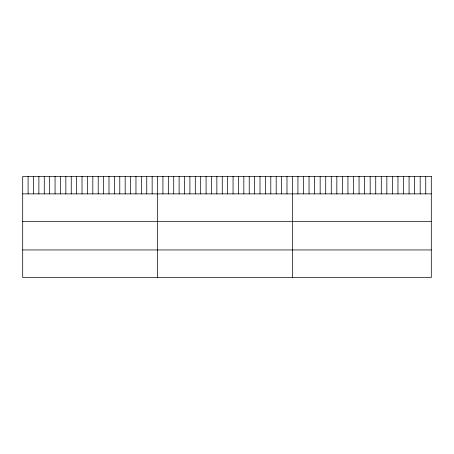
<?xml version="1.0" encoding="UTF-8"?>
<svg xmlns="http://www.w3.org/2000/svg" width="454" height="454" viewBox="0 0 454 454"><rect width="100%" height="100%" fill="white"/><g stroke="black" fill="none" stroke-linecap="round" stroke-linejoin="round"><path stroke-width="0.68" d="M22.7 193.875L431.3 193.875M22.7 221.49L431.3 221.49M22.7 249.944L431.3 249.944M425.744 176.441L425.744 193.875M420.188 176.441L420.188 193.875M414.627 176.441L414.627 193.875M409.071 176.441L409.071 193.875M403.515 176.441L403.515 193.875M397.959 176.441L397.959 193.875M392.404 176.441L392.404 193.875M386.842 176.441L386.842 193.875M381.286 176.441L381.286 193.875M375.73 176.441L375.73 193.875M370.175 176.441L370.175 193.875M364.619 176.441L364.619 193.875M359.057 176.441L359.057 193.875M353.501 176.441L353.501 193.875M347.946 176.441L347.946 193.875M342.39 176.441L342.39 193.875M336.834 176.441L336.834 193.875M331.272 176.441L331.272 193.875M325.717 176.441L325.717 193.875M320.161 176.441L320.161 193.875M314.605 176.441L314.605 193.875M309.049 176.441L309.049 193.875M303.488 176.441L303.488 193.875M297.932 176.441L297.932 193.875M292.376 176.441L292.376 277.559M286.985 176.441L286.985 193.875M281.588 176.441L281.588 193.875M276.197 176.441L276.197 193.875M270.8 176.441L270.8 193.875M265.408 176.441L265.408 193.875M260.017 176.441L260.017 193.875M254.62 176.441L254.62 193.875M249.229 176.441L249.229 193.875M243.832 176.441L243.832 193.875M238.441 176.441L238.441 193.875M233.05 176.441L233.05 193.875M227.653 176.441L227.653 193.875M222.261 176.441L222.261 193.875M216.864 176.441L216.864 193.875M211.473 176.441L211.473 193.875M206.082 176.441L206.082 193.875M200.685 176.441L200.685 193.875M195.294 176.441L195.294 193.875M189.897 176.441L189.897 193.875M184.506 176.441L184.506 193.875M179.114 176.441L179.114 193.875M173.717 176.441L173.717 193.875M168.326 176.441L168.326 193.875M162.929 176.441L162.929 193.875M157.538 176.441L157.538 277.559M152.147 176.441L152.147 193.875M146.75 176.441L146.75 193.875M141.359 176.441L141.359 193.875M135.962 176.441L135.962 193.875M130.57 176.441L130.57 193.875M125.179 176.441L125.179 193.875M119.782 176.441L119.782 193.875M114.391 176.441L114.391 193.875M108.994 176.441L108.994 193.875M103.603 176.441L103.603 193.875M98.212 176.441L98.212 193.875M92.815 176.441L92.815 193.875M87.423 176.441L87.423 193.875M82.026 176.441L82.026 193.875M76.635 176.441L76.635 193.875M71.244 176.441L71.244 193.875M65.847 176.441L65.847 193.875M60.456 176.441L60.456 193.875M55.059 176.441L55.059 193.875M49.668 176.441L49.668 193.875M44.276 176.441L44.276 193.875M38.879 176.441L38.879 193.875M33.488 176.441L33.488 193.875M28.091 176.441L28.091 193.875M431.3 176.441L22.7 176.441L22.7 277.559L431.3 277.559L431.3 176.441"/></g></svg>
